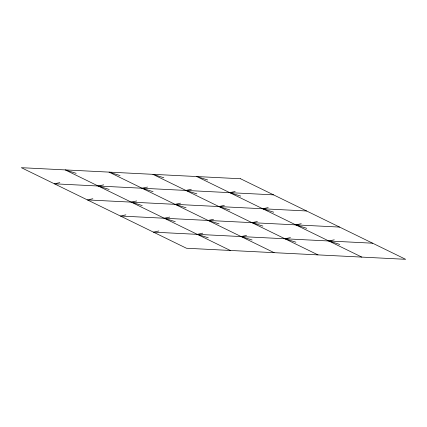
<?xml version="1.0" encoding="UTF-8"?>
<svg xmlns="http://www.w3.org/2000/svg" width="427" height="427" viewBox="0 0 427 427"><rect width="100%" height="100%" fill="white"/><g stroke="black" fill="none" stroke-linecap="round" stroke-linejoin="round"><path stroke-width="0.64" d="M59.839 182.633L54.373 183.802L273.563 194.861M103.676 184.848L98.21 186.012L109.2 189.46M92.862 198.747L87.396 199.916L306.586 210.975M147.512 187.058L142.047 188.227L153.037 191.67M136.699 200.957L131.233 202.126L142.218 205.568M191.349 189.268L185.884 190.437L196.874 193.879M125.88 214.856L120.414 216.025L339.604 227.084M180.536 203.172L175.07 204.336L186.06 207.784M235.192 191.483L229.726 192.652L240.711 196.094M169.722 217.071L164.256 218.24L175.241 221.682M224.372 205.382L218.907 206.551L229.897 209.993M158.903 230.97L153.437 232.139L372.627 243.198M213.559 219.281L208.093 220.449L219.078 223.892M268.209 207.591L262.744 208.76L273.734 212.203M202.74 233.179L197.274 234.348L208.264 237.791M257.396 221.496L251.93 222.664L262.92 226.107M246.582 235.394L241.116 236.563L252.101 240.006M301.232 223.705L295.767 224.874L306.757 228.317M290.419 237.604L284.953 238.773L295.938 242.216M334.256 239.819L328.79 240.988L339.78 244.431M207.693 179.98L196.703 176.538L361.813 257.097M163.851 177.771L152.866 174.328L317.976 254.887M120.014 175.556L109.024 172.113L274.134 252.672M76.177 173.346L65.187 169.903L230.297 250.462M240.54 178.753L21.35 167.688L186.46 248.247L405.65 259.312L240.54 178.753"/></g></svg>
